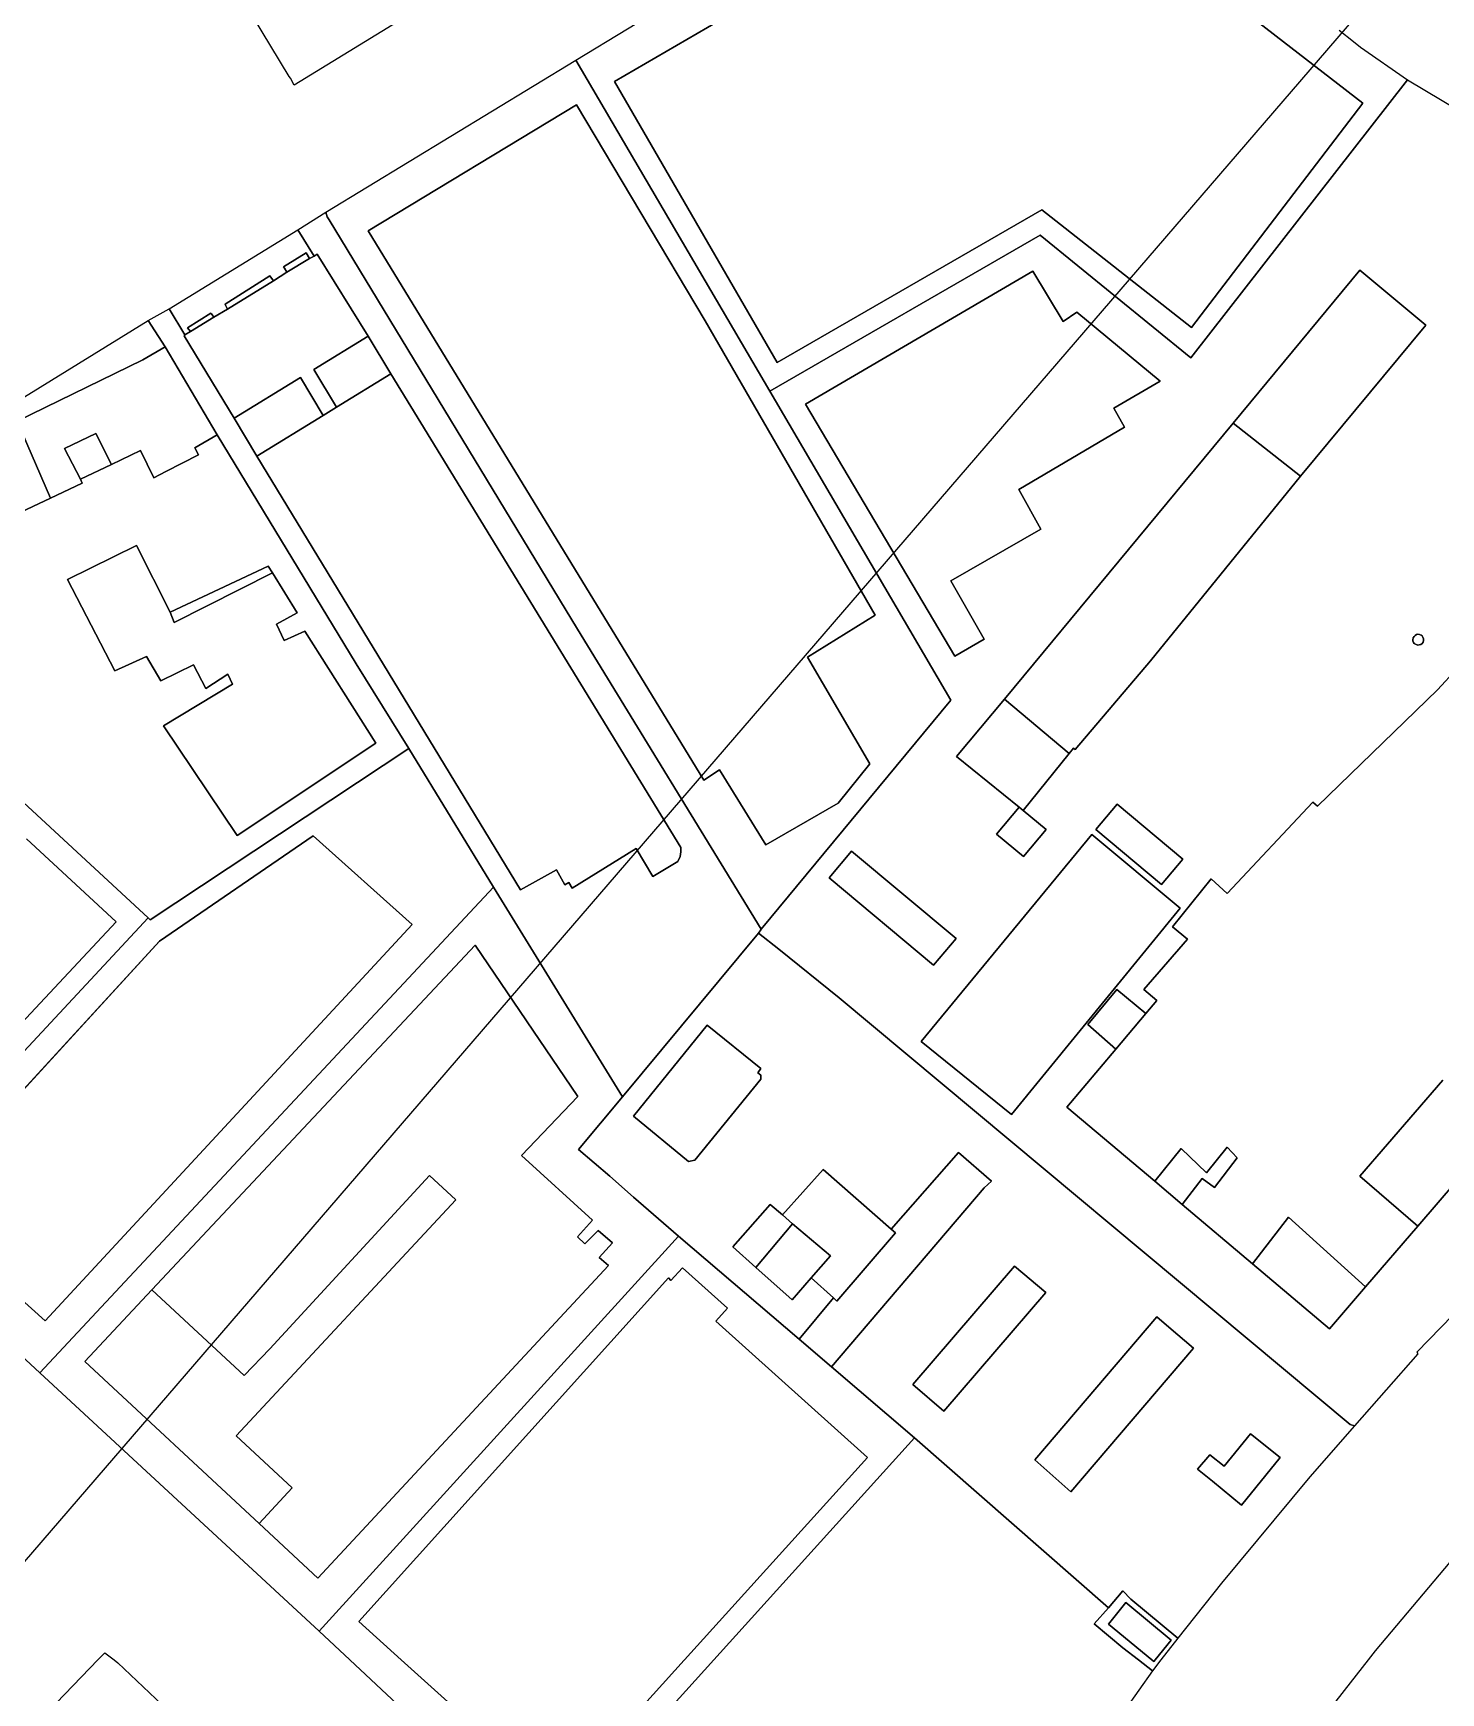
# Model space of a CAD drawing. Header units: millimetres. Extents: x 1888 to 2040, y 1705 to 1894.
# Drawn here: x 1931.1219 to 1931.3027, y 1832.2231 to 1832.4364 of the extents above; entities that cross this region are included whole.
import ezdxf

# ---------------------------------------------------------------- set-up
doc = ezdxf.new("R2010")
doc.units = ezdxf.units.MM

# ---------------------------------------------------------------- blocks, each defined once
blk = doc.blocks.new('mall')
at = {"linetype": 'Continuous'}
blk.add_line((-93868.1, -4778.78), (-93482.74, -4331.39), dxfattribs=at)

msp = doc.modelspace()

# ---------------------------------------------------------------- linework, layer by layer
for p, q in [((1931.24012, 1832.45556), (1931.19656, 1832.43018)), ((1931.19656, 1832.43018), (1931.24012, 1832.45556)), ((1931.19162, 1832.43293), (1931.21944, 1832.4499)), ((1931.19162, 1832.43293), (1931.21944, 1832.4499)), ((1931.15479, 1832.43086), (1931.14896, 1832.44049)), ((1931.15479, 1832.43086), (1931.14896, 1832.44049)), ((1931.2927, 1832.42741), (1931.27467, 1832.44141)), ((1931.27467, 1832.44141), (1931.2927, 1832.42741)), ((1931.16876, 1832.43791), (1931.15541, 1832.42974)), ((1931.16876, 1832.43791), (1931.15541, 1832.42974)), ((1931.28967, 1832.43679), (1931.29153, 1832.43536)), ((1931.28967, 1832.43679), (1931.29153, 1832.43536)), ((1931.29153, 1832.43536), (1931.29243, 1832.43462)), ((1931.29153, 1832.43536), (1931.29243, 1832.43462)), ((1931.29243, 1832.43462), (1931.29845, 1832.43042)), ((1931.29243, 1832.43462), (1931.29845, 1832.43042)), ((1931.15947, 1832.4134), (1931.19162, 1832.43293)), ((1931.15947, 1832.4134), (1931.19162, 1832.43293)), ((1931.21654, 1832.39038), (1931.19162, 1832.43293)), ((1931.19162, 1832.43293), (1931.21654, 1832.39038)), ((1931.21654, 1832.39038), (1931.19162, 1832.43293)), ((1931.19162, 1832.43293), (1931.21654, 1832.39038)), ((1931.15492, 1832.43061), (1931.15479, 1832.43086)), ((1931.15492, 1832.43061), (1931.15479, 1832.43086)), ((1931.15541, 1832.42974), (1931.15492, 1832.43061)), ((1931.15541, 1832.42974), (1931.15492, 1832.43061)), ((1931.19656, 1832.43018), (1931.21746, 1832.3941)), ((1931.21746, 1832.3941), (1931.19656, 1832.43018)), ((1931.29845, 1832.43042), (1931.27062, 1832.3947)), ((1931.27062, 1832.3947), (1931.29845, 1832.43042)), ((1931.29845, 1832.43042), (1931.27062, 1832.3947)), ((1931.27062, 1832.3947), (1931.29845, 1832.43042)), ((1931.29845, 1832.43042), (1931.30888, 1832.42419)), ((1931.29845, 1832.43042), (1931.30888, 1832.42419)), ((1931.16493, 1832.41099), (1931.19167, 1832.4272)), ((1931.19167, 1832.4272), (1931.16493, 1832.41099)), ((1931.19167, 1832.4272), (1931.2082, 1832.39942)), ((1931.2082, 1832.39942), (1931.19167, 1832.4272)), ((1931.27069, 1832.39857), (1931.2927, 1832.42741)), ((1931.2927, 1832.42741), (1931.27069, 1832.39857)), ((1931.15588, 1832.41113), (1931.15947, 1832.4134)), ((1931.15588, 1832.41113), (1931.15947, 1832.4134)), ((1931.15947, 1832.4134), (1931.15967, 1832.41279)), ((1931.15967, 1832.41279), (1931.15947, 1832.4134)), ((1931.15947, 1832.4134), (1931.15967, 1832.41279)), ((1931.15967, 1832.41279), (1931.15947, 1832.4134)), ((1931.15967, 1832.41279), (1931.15991, 1832.41244)), ((1931.15991, 1832.41244), (1931.15967, 1832.41279)), ((1931.15967, 1832.41279), (1931.15991, 1832.41244)), ((1931.15991, 1832.41244), (1931.15967, 1832.41279)), ((1931.21746, 1832.3941), (1931.25148, 1832.41372)), ((1931.25148, 1832.41372), (1931.21746, 1832.3941)), ((1931.25148, 1832.41372), (1931.27069, 1832.39857)), ((1931.27069, 1832.39857), (1931.25148, 1832.41372)), ((1931.13934, 1832.401), (1931.15588, 1832.41113)), ((1931.13934, 1832.401), (1931.15588, 1832.41113)), ((1931.15798, 1832.40777), (1931.15588, 1832.41113)), ((1931.15588, 1832.41113), (1931.15798, 1832.40777)), ((1931.15991, 1832.41244), (1931.1918, 1832.3598)), ((1931.1918, 1832.3598), (1931.15991, 1832.41244)), ((1931.15991, 1832.41244), (1931.1918, 1832.3598)), ((1931.1918, 1832.3598), (1931.15991, 1832.41244)), ((1931.20806, 1832.3404), (1931.16493, 1832.41099)), ((1931.16493, 1832.41099), (1931.20806, 1832.3404)), ((1931.25128, 1832.41043), (1931.21654, 1832.39038)), ((1931.21654, 1832.39038), (1931.25128, 1832.41043)), ((1931.25128, 1832.41043), (1931.21654, 1832.39038)), ((1931.21654, 1832.39038), (1931.25128, 1832.41043)), ((1931.27062, 1832.3947), (1931.25128, 1832.41043)), ((1931.25128, 1832.41043), (1931.27062, 1832.3947)), ((1931.27062, 1832.3947), (1931.25128, 1832.41043)), ((1931.25128, 1832.41043), (1931.27062, 1832.3947)), ((1931.15406, 1832.40636), (1931.15694, 1832.40818)), ((1931.15694, 1832.40818), (1931.15406, 1832.40636)), ((1931.15416, 1832.40619), (1931.15406, 1832.40636)), ((1931.15406, 1832.40636), (1931.15416, 1832.40619)), ((1931.15738, 1832.40745), (1931.15449, 1832.40569)), ((1931.15449, 1832.40569), (1931.15738, 1832.40745)), ((1931.15694, 1832.40818), (1931.15738, 1832.40745)), ((1931.15738, 1832.40745), (1931.15694, 1832.40818)), ((1931.15738, 1832.40745), (1931.15798, 1832.40777)), ((1931.15798, 1832.40777), (1931.15738, 1832.40745)), ((1931.15798, 1832.40777), (1931.15838, 1832.40802)), ((1931.15838, 1832.40802), (1931.15798, 1832.40777)), ((1931.15838, 1832.40802), (1931.1649, 1832.39745)), ((1931.1649, 1832.39745), (1931.15838, 1832.40802)), ((1931.15228, 1832.40523), (1931.14653, 1832.40159)), ((1931.14653, 1832.40159), (1931.15228, 1832.40523)), ((1931.14685, 1832.40094), (1931.15277, 1832.40456)), ((1931.15277, 1832.40456), (1931.14685, 1832.40094)), ((1931.1524, 1832.40506), (1931.15228, 1832.40523)), ((1931.15228, 1832.40523), (1931.1524, 1832.40506)), ((1931.15277, 1832.40456), (1931.1524, 1832.40506)), ((1931.1524, 1832.40506), (1931.15277, 1832.40456)), ((1931.15277, 1832.40456), (1931.15449, 1832.40569)), ((1931.15449, 1832.40569), (1931.15277, 1832.40456)), ((1931.15449, 1832.40569), (1931.15416, 1832.40619)), ((1931.15416, 1832.40619), (1931.15449, 1832.40569)), ((1931.2211, 1832.38873), (1931.25032, 1832.40583)), ((1931.25032, 1832.40583), (1931.2211, 1832.38873)), ((1931.25032, 1832.40583), (1931.25422, 1832.39937)), ((1931.25422, 1832.39937), (1931.25032, 1832.40583)), ((1931.27604, 1832.3863), (1931.29232, 1832.40597)), ((1931.29232, 1832.40597), (1931.27604, 1832.3863)), ((1931.29232, 1832.40597), (1931.30079, 1832.39886)), ((1931.30079, 1832.39886), (1931.29232, 1832.40597)), ((1931.13667, 1832.39947), (1931.13934, 1832.401)), ((1931.13667, 1832.39947), (1931.13934, 1832.401)), ((1931.13934, 1832.401), (1931.14138, 1832.39762)), ((1931.14138, 1832.39762), (1931.13934, 1832.401)), ((1931.14172, 1832.39855), (1931.14471, 1832.40044)), ((1931.14471, 1832.40044), (1931.14172, 1832.39855)), ((1931.14508, 1832.39989), (1931.14209, 1832.39805)), ((1931.14209, 1832.39805), (1931.14508, 1832.39989)), ((1931.14471, 1832.40044), (1931.14477, 1832.40034)), ((1931.14477, 1832.40034), (1931.14471, 1832.40044)), ((1931.14477, 1832.40034), (1931.14508, 1832.39989)), ((1931.14508, 1832.39989), (1931.14477, 1832.40034)), ((1931.14508, 1832.39989), (1931.14685, 1832.40094)), ((1931.14685, 1832.40094), (1931.14508, 1832.39989)), ((1931.14653, 1832.40159), (1931.14655, 1832.40153)), ((1931.14655, 1832.40153), (1931.14653, 1832.40159)), ((1931.14655, 1832.40153), (1931.14685, 1832.40094)), ((1931.14685, 1832.40094), (1931.14655, 1832.40153)), ((1931.25422, 1832.39937), (1931.25599, 1832.40055)), ((1931.25599, 1832.40055), (1931.25422, 1832.39937)), ((1931.25599, 1832.40055), (1931.26668, 1832.39168)), ((1931.26668, 1832.39168), (1931.25599, 1832.40055)), ((1931.10175, 1832.37799), (1931.13667, 1832.39947)), ((1931.10175, 1832.37799), (1931.13667, 1832.39947)), ((1931.13667, 1832.39947), (1931.13883, 1832.39609)), ((1931.13883, 1832.39609), (1931.13667, 1832.39947)), ((1931.13667, 1832.39947), (1931.13883, 1832.39609)), ((1931.13883, 1832.39609), (1931.13667, 1832.39947)), ((1931.14138, 1832.39762), (1931.14209, 1832.39805)), ((1931.14209, 1832.39805), (1931.14138, 1832.39762)), ((1931.14209, 1832.39805), (1931.14172, 1832.39855)), ((1931.14172, 1832.39855), (1931.14209, 1832.39805)), ((1931.2082, 1832.39942), (1931.23004, 1832.3616)), ((1931.23004, 1832.3616), (1931.2082, 1832.39942)), ((1931.30079, 1832.39886), (1931.28472, 1832.37947)), ((1931.28472, 1832.37947), (1931.30079, 1832.39886)), ((1931.13883, 1832.39609), (1931.13596, 1832.39442)), ((1931.13596, 1832.39442), (1931.13883, 1832.39609)), ((1931.13883, 1832.39609), (1931.1455, 1832.38478)), ((1931.1455, 1832.38478), (1931.13883, 1832.39609)), ((1931.13883, 1832.39609), (1931.1455, 1832.38478)), ((1931.1455, 1832.38478), (1931.13883, 1832.39609)), ((1931.14127, 1832.39751), (1931.14138, 1832.39762)), ((1931.14138, 1832.39762), (1931.14127, 1832.39751)), ((1931.1477, 1832.38692), (1931.14127, 1832.39751)), ((1931.14127, 1832.39751), (1931.1477, 1832.38692)), ((1931.15795, 1832.3932), (1931.1649, 1832.39745)), ((1931.1649, 1832.39745), (1931.15795, 1832.3932)), ((1931.1649, 1832.39745), (1931.16785, 1832.39263)), ((1931.16785, 1832.39263), (1931.1649, 1832.39745)), ((1931.13596, 1832.39442), (1931.11983, 1832.38653)), ((1931.11983, 1832.38653), (1931.13596, 1832.39442)), ((1931.1477, 1832.38692), (1931.15624, 1832.39215)), ((1931.15624, 1832.39215), (1931.1477, 1832.38692)), ((1931.15624, 1832.39215), (1931.15913, 1832.38727)), ((1931.15913, 1832.38727), (1931.15624, 1832.39215)), ((1931.16084, 1832.38832), (1931.15795, 1832.3932)), ((1931.15795, 1832.3932), (1931.16084, 1832.38832)), ((1931.16084, 1832.38832), (1931.16785, 1832.39263)), ((1931.16785, 1832.39263), (1931.16084, 1832.38832)), ((1931.16785, 1832.39263), (1931.20507, 1832.33172)), ((1931.20507, 1832.33172), (1931.16785, 1832.39263)), ((1931.26668, 1832.39168), (1931.26074, 1832.38819)), ((1931.26074, 1832.38819), (1931.26668, 1832.39168)), ((1931.23979, 1832.35067), (1931.21654, 1832.39038)), ((1931.21654, 1832.39038), (1931.23979, 1832.35067)), ((1931.23979, 1832.35067), (1931.21654, 1832.39038)), ((1931.21654, 1832.39038), (1931.23979, 1832.35067)), ((1931.15061, 1832.38203), (1931.15913, 1832.38727)), ((1931.15913, 1832.38727), (1931.15061, 1832.38203)), ((1931.15913, 1832.38727), (1931.16084, 1832.38832)), ((1931.16084, 1832.38832), (1931.15913, 1832.38727)), ((1931.24028, 1832.35635), (1931.2211, 1832.38873)), ((1931.2211, 1832.38873), (1931.24028, 1832.35635)), ((1931.26074, 1832.38819), (1931.2621, 1832.38577)), ((1931.2621, 1832.38577), (1931.26074, 1832.38819)), ((1931.11983, 1832.38653), (1931.12412, 1832.37666)), ((1931.12412, 1832.37666), (1931.11983, 1832.38653)), ((1931.12591, 1832.38304), (1931.12995, 1832.38496)), ((1931.12995, 1832.38496), (1931.12591, 1832.38304)), ((1931.12995, 1832.38496), (1931.13193, 1832.38099)), ((1931.13193, 1832.38099), (1931.12995, 1832.38496)), ((1931.15061, 1832.38203), (1931.1477, 1832.38692)), ((1931.1477, 1832.38692), (1931.15061, 1832.38203)), ((1931.27604, 1832.3863), (1931.24666, 1832.35082)), ((1931.24666, 1832.35082), (1931.27604, 1832.3863)), ((1931.2621, 1832.38577), (1931.2485, 1832.37775)), ((1931.2485, 1832.37775), (1931.2621, 1832.38577)), ((1931.28472, 1832.37947), (1931.27604, 1832.3863)), ((1931.27604, 1832.3863), (1931.28472, 1832.37947)), ((1931.12794, 1832.3791), (1931.12591, 1832.38304)), ((1931.12591, 1832.38304), (1931.12794, 1832.3791)), ((1931.14267, 1832.3831), (1931.1455, 1832.38478)), ((1931.1455, 1832.38478), (1931.14267, 1832.3831)), ((1931.1431, 1832.3822), (1931.14267, 1832.3831)), ((1931.14267, 1832.3831), (1931.1431, 1832.3822)), ((1931.1455, 1832.38478), (1931.16336, 1832.35536)), ((1931.16336, 1832.35536), (1931.1455, 1832.38478)), ((1931.1455, 1832.38478), (1931.16336, 1832.35536)), ((1931.16336, 1832.35536), (1931.1455, 1832.38478)), ((1931.12794, 1832.3791), (1931.13193, 1832.38099)), ((1931.13193, 1832.38099), (1931.12794, 1832.3791)), ((1931.13193, 1832.38099), (1931.13568, 1832.38276)), ((1931.13568, 1832.38276), (1931.13193, 1832.38099)), ((1931.13568, 1832.38276), (1931.1374, 1832.37925)), ((1931.1374, 1832.37925), (1931.13568, 1832.38276)), ((1931.13893, 1832.38009), (1931.1431, 1832.3822)), ((1931.1431, 1832.3822), (1931.13893, 1832.38009)), ((1931.18451, 1832.32628), (1931.15061, 1832.38203)), ((1931.15061, 1832.38203), (1931.18451, 1832.32628)), ((1931.12412, 1832.37666), (1931.12816, 1832.37856)), ((1931.12816, 1832.37856), (1931.12412, 1832.37666)), ((1931.12816, 1832.37856), (1931.12794, 1832.3791)), ((1931.12794, 1832.3791), (1931.12816, 1832.37856)), ((1931.1374, 1832.37925), (1931.13893, 1832.38009)), ((1931.13893, 1832.38009), (1931.1374, 1832.37925)), ((1931.26544, 1832.35572), (1931.28472, 1832.37947)), ((1931.28472, 1832.37947), (1931.26544, 1832.35572)), ((1931.12412, 1832.37666), (1931.11007, 1832.37006)), ((1931.11007, 1832.37006), (1931.12412, 1832.37666)), ((1931.2485, 1832.37775), (1931.25136, 1832.37265)), ((1931.25136, 1832.37265), (1931.2485, 1832.37775)), ((1931.25136, 1832.37265), (1931.23978, 1832.36603)), ((1931.23978, 1832.36603), (1931.25136, 1832.37265)), ((1931.12627, 1832.36619), (1931.13515, 1832.37057)), ((1931.13515, 1832.37057), (1931.12627, 1832.36619)), ((1931.13515, 1832.37057), (1931.13949, 1832.36197)), ((1931.13949, 1832.36197), (1931.13515, 1832.37057)), ((1931.15209, 1832.36792), (1931.13949, 1832.36197)), ((1931.13949, 1832.36197), (1931.15209, 1832.36792)), ((1931.15262, 1832.36706), (1931.15209, 1832.36792)), ((1931.15209, 1832.36792), (1931.15262, 1832.36706)), ((1931.31779, 1832.36884), (1931.3023, 1832.352)), ((1931.3023, 1832.352), (1931.31779, 1832.36884)), ((1931.13236, 1832.35444), (1931.12627, 1832.36619)), ((1931.12627, 1832.36619), (1931.13236, 1832.35444)), ((1931.13998, 1832.36066), (1931.15262, 1832.36706)), ((1931.15262, 1832.36706), (1931.13998, 1832.36066)), ((1931.15262, 1832.36706), (1931.15581, 1832.3619)), ((1931.15581, 1832.3619), (1931.15262, 1832.36706)), ((1931.23978, 1832.36603), (1931.24406, 1832.35853)), ((1931.24406, 1832.35853), (1931.23978, 1832.36603)), ((1931.13949, 1832.36197), (1931.13998, 1832.36066)), ((1931.13998, 1832.36066), (1931.13949, 1832.36197)), ((1931.15581, 1832.3619), (1931.15314, 1832.36043)), ((1931.15314, 1832.36043), (1931.15581, 1832.3619)), ((1931.23004, 1832.3616), (1931.22136, 1832.35622)), ((1931.22136, 1832.35622), (1931.23004, 1832.3616)), ((1931.15314, 1832.36043), (1931.15411, 1832.35834)), ((1931.15411, 1832.35834), (1931.15314, 1832.36043)), ((1931.15411, 1832.35834), (1931.15678, 1832.35956)), ((1931.15678, 1832.35956), (1931.15411, 1832.35834)), ((1931.15678, 1832.35956), (1931.16592, 1832.34516)), ((1931.16592, 1832.34516), (1931.15678, 1832.35956)), ((1931.1918, 1832.3598), (1931.21542, 1832.32124)), ((1931.21542, 1832.32124), (1931.1918, 1832.3598)), ((1931.1918, 1832.3598), (1931.21542, 1832.32124)), ((1931.21542, 1832.32124), (1931.1918, 1832.3598)), ((1931.24406, 1832.35853), (1931.24028, 1832.35635)), ((1931.24028, 1832.35635), (1931.24406, 1832.35853)), ((1931.29918, 1832.35867), (1931.29915, 1832.35845)), ((1931.29915, 1832.35845), (1931.29918, 1832.35867)), ((1931.29915, 1832.35845), (1931.29916, 1832.35829)), ((1931.29916, 1832.35829), (1931.29915, 1832.35845)), ((1931.29916, 1832.35829), (1931.29924, 1832.35808)), ((1931.29924, 1832.35808), (1931.29916, 1832.35829)), ((1931.2993, 1832.35887), (1931.29918, 1832.35867)), ((1931.29918, 1832.35867), (1931.2993, 1832.35887)), ((1931.29924, 1832.35808), (1931.29933, 1832.35798)), ((1931.29933, 1832.35798), (1931.29924, 1832.35808)), ((1931.29943, 1832.359), (1931.2993, 1832.35887)), ((1931.2993, 1832.35887), (1931.29943, 1832.359)), ((1931.29933, 1832.35798), (1931.29947, 1832.35786)), ((1931.29947, 1832.35786), (1931.29933, 1832.35798)), ((1931.29961, 1832.3591), (1931.29943, 1832.359)), ((1931.29943, 1832.359), (1931.29961, 1832.3591)), ((1931.29947, 1832.35786), (1931.29979, 1832.35775)), ((1931.29979, 1832.35775), (1931.29947, 1832.35786)), ((1931.2998, 1832.35914), (1931.29961, 1832.3591)), ((1931.29961, 1832.3591), (1931.2998, 1832.35914)), ((1931.29979, 1832.35775), (1931.29997, 1832.35777)), ((1931.29997, 1832.35777), (1931.29979, 1832.35775)), ((1931.30001, 1832.35911), (1931.2998, 1832.35914)), ((1931.2998, 1832.35914), (1931.30001, 1832.35911)), ((1931.29997, 1832.35777), (1931.30018, 1832.35785)), ((1931.30018, 1832.35785), (1931.29997, 1832.35777)), ((1931.30019, 1832.35904), (1931.30001, 1832.35911)), ((1931.30001, 1832.35911), (1931.30019, 1832.35904)), ((1931.30018, 1832.35785), (1931.30035, 1832.35798)), ((1931.30035, 1832.35798), (1931.30018, 1832.35785)), ((1931.30033, 1832.35893), (1931.30019, 1832.35904)), ((1931.30019, 1832.35904), (1931.30033, 1832.35893)), ((1931.30044, 1832.35877), (1931.30033, 1832.35893)), ((1931.30033, 1832.35893), (1931.30044, 1832.35877)), ((1931.30035, 1832.35798), (1931.30046, 1832.35814)), ((1931.30046, 1832.35814), (1931.30035, 1832.35798)), ((1931.30052, 1832.35857), (1931.30044, 1832.35877)), ((1931.30044, 1832.35877), (1931.30052, 1832.35857)), ((1931.30046, 1832.35814), (1931.30052, 1832.35834)), ((1931.30052, 1832.35834), (1931.30046, 1832.35814)), ((1931.30052, 1832.35834), (1931.30052, 1832.35857)), ((1931.30052, 1832.35857), (1931.30052, 1832.35834)), ((1931.13642, 1832.35627), (1931.13236, 1832.35444)), ((1931.13236, 1832.35444), (1931.13642, 1832.35627)), ((1931.1383, 1832.35318), (1931.13642, 1832.35627)), ((1931.13642, 1832.35627), (1931.1383, 1832.35318)), ((1931.14249, 1832.35521), (1931.1383, 1832.35318)), ((1931.1383, 1832.35318), (1931.14249, 1832.35521)), ((1931.14405, 1832.35216), (1931.14249, 1832.35521)), ((1931.14249, 1832.35521), (1931.14405, 1832.35216)), ((1931.16336, 1832.35536), (1931.17016, 1832.34445)), ((1931.17016, 1832.34445), (1931.16336, 1832.35536)), ((1931.16336, 1832.35536), (1931.17016, 1832.34445)), ((1931.17016, 1832.34445), (1931.16336, 1832.35536)), ((1931.22136, 1832.35622), (1931.22937, 1832.34249)), ((1931.22937, 1832.34249), (1931.22136, 1832.35622)), ((1931.25576, 1832.34435), (1931.26544, 1832.35572)), ((1931.26544, 1832.35572), (1931.25576, 1832.34435)), ((1931.14688, 1832.354), (1931.14405, 1832.35216)), ((1931.14405, 1832.35216), (1931.14688, 1832.354)), ((1931.14748, 1832.35272), (1931.14688, 1832.354)), ((1931.14688, 1832.354), (1931.14748, 1832.35272)), ((1931.13861, 1832.34739), (1931.14748, 1832.35272)), ((1931.14748, 1832.35272), (1931.13861, 1832.34739)), ((1931.24666, 1832.35082), (1931.24051, 1832.34343)), ((1931.24051, 1832.34343), (1931.24666, 1832.35082)), ((1931.24666, 1832.35082), (1931.25498, 1832.34382)), ((1931.25498, 1832.34382), (1931.24666, 1832.35082)), ((1931.3023, 1832.352), (1931.2869, 1832.33707)), ((1931.2869, 1832.33707), (1931.3023, 1832.352)), ((1931.21542, 1832.32124), (1931.23979, 1832.35067)), ((1931.23979, 1832.35067), (1931.21542, 1832.32124)), ((1931.21542, 1832.32124), (1931.23979, 1832.35067)), ((1931.23979, 1832.35067), (1931.21542, 1832.32124)), ((1931.14807, 1832.33327), (1931.13861, 1832.34739)), ((1931.13861, 1832.34739), (1931.14807, 1832.33327)), ((1931.17016, 1832.34445), (1931.13692, 1832.32245)), ((1931.13692, 1832.32245), (1931.17016, 1832.34445)), ((1931.17016, 1832.34445), (1931.13692, 1832.32245)), ((1931.13692, 1832.32245), (1931.17016, 1832.34445)), ((1931.16592, 1832.34516), (1931.14807, 1832.33327)), ((1931.14807, 1832.33327), (1931.16592, 1832.34516)), ((1931.17016, 1832.34445), (1931.18102, 1832.32662)), ((1931.18102, 1832.32662), (1931.17016, 1832.34445)), ((1931.17016, 1832.34445), (1931.18102, 1832.32662)), ((1931.18102, 1832.32662), (1931.17016, 1832.34445)), ((1931.25498, 1832.34382), (1931.25553, 1832.34451)), ((1931.25553, 1832.34451), (1931.25498, 1832.34382)), ((1931.25553, 1832.34451), (1931.25576, 1832.34435)), ((1931.25576, 1832.34435), (1931.25553, 1832.34451)), ((1931.22937, 1832.34249), (1931.22532, 1832.33744)), ((1931.22532, 1832.33744), (1931.22937, 1832.34249)), ((1931.24051, 1832.34343), (1931.24856, 1832.33692)), ((1931.24856, 1832.33692), (1931.24051, 1832.34343)), ((1931.24909, 1832.33648), (1931.25498, 1832.34382)), ((1931.25498, 1832.34382), (1931.24909, 1832.33648)), ((1931.21008, 1832.34171), (1931.20806, 1832.3404)), ((1931.20806, 1832.3404), (1931.21008, 1832.34171)), ((1931.21601, 1832.33208), (1931.21008, 1832.34171)), ((1931.21008, 1832.34171), (1931.21601, 1832.33208)), ((1931.12063, 1832.33751), (1931.13666, 1832.32269)), ((1931.13666, 1832.32269), (1931.12063, 1832.33751)), ((1931.12063, 1832.33751), (1931.13666, 1832.32269)), ((1931.13666, 1832.32269), (1931.12063, 1832.33751)), ((1931.22532, 1832.33744), (1931.21601, 1832.33208)), ((1931.21601, 1832.33208), (1931.22532, 1832.33744)), ((1931.24567, 1832.33346), (1931.24856, 1832.33692)), ((1931.24856, 1832.33692), (1931.24567, 1832.33346)), ((1931.24856, 1832.33692), (1931.24909, 1832.33648)), ((1931.24909, 1832.33648), (1931.24856, 1832.33692)), ((1931.24909, 1832.33648), (1931.25201, 1832.33404)), ((1931.25201, 1832.33404), (1931.24909, 1832.33648)), ((1931.25841, 1832.33404), (1931.26114, 1832.3373)), ((1931.26114, 1832.3373), (1931.25841, 1832.33404)), ((1931.26114, 1832.3373), (1931.26958, 1832.33024)), ((1931.26958, 1832.33024), (1931.26114, 1832.3373)), ((1931.28631, 1832.33758), (1931.2753, 1832.32582)), ((1931.2753, 1832.32582), (1931.28631, 1832.33758)), ((1931.2869, 1832.33707), (1931.28631, 1832.33758)), ((1931.28631, 1832.33758), (1931.2869, 1832.33707)), ((1931.25201, 1832.33404), (1931.24912, 1832.33058)), ((1931.24912, 1832.33058), (1931.25201, 1832.33404)), ((1931.26686, 1832.32698), (1931.25841, 1832.33404)), ((1931.25841, 1832.33404), (1931.26686, 1832.32698)), ((1931.12104, 1832.33286), (1931.13254, 1832.3222)), ((1931.13254, 1832.3222), (1931.12104, 1832.33286)), ((1931.13811, 1832.31968), (1931.15787, 1832.33322)), ((1931.15787, 1832.33322), (1931.13811, 1832.31968)), ((1931.15787, 1832.33322), (1931.17058, 1832.32186)), ((1931.17058, 1832.32186), (1931.15787, 1832.33322)), ((1931.20507, 1832.33172), (1931.2051, 1832.33118)), ((1931.2051, 1832.33118), (1931.20507, 1832.33172)), ((1931.23598, 1832.30679), (1931.2579, 1832.33343)), ((1931.2579, 1832.33343), (1931.23598, 1832.30679)), ((1931.24912, 1832.33058), (1931.24567, 1832.33346)), ((1931.24567, 1832.33346), (1931.24912, 1832.33058)), ((1931.2579, 1832.33343), (1931.26923, 1832.32396)), ((1931.26923, 1832.32396), (1931.2579, 1832.33343)), ((1931.19937, 1832.33159), (1931.19114, 1832.32653)), ((1931.19114, 1832.32653), (1931.19937, 1832.33159)), ((1931.20151, 1832.32801), (1931.19937, 1832.33159)), ((1931.19937, 1832.33159), (1931.20151, 1832.32801)), ((1931.20469, 1832.32994), (1931.20151, 1832.32801)), ((1931.20151, 1832.32801), (1931.20469, 1832.32994)), ((1931.20502, 1832.33057), (1931.20469, 1832.32994)), ((1931.20469, 1832.32994), (1931.20502, 1832.33057)), ((1931.2051, 1832.33118), (1931.20502, 1832.33057)), ((1931.20502, 1832.33057), (1931.2051, 1832.33118)), ((1931.22414, 1832.32782), (1931.22703, 1832.33128)), ((1931.22703, 1832.33128), (1931.22414, 1832.32782)), ((1931.22703, 1832.33128), (1931.24046, 1832.32005)), ((1931.24046, 1832.32005), (1931.22703, 1832.33128)), ((1931.26958, 1832.33024), (1931.26686, 1832.32698)), ((1931.26686, 1832.32698), (1931.26958, 1832.33024)), ((1931.1891, 1832.32887), (1931.18451, 1832.32628)), ((1931.18451, 1832.32628), (1931.1891, 1832.32887)), ((1931.19017, 1832.32695), (1931.1891, 1832.32887)), ((1931.1891, 1832.32887), (1931.19017, 1832.32695)), ((1931.23757, 1832.3166), (1931.22414, 1832.32782)), ((1931.22414, 1832.32782), (1931.23757, 1832.3166)), ((1931.27321, 1832.3277), (1931.26825, 1832.32156)), ((1931.26825, 1832.32156), (1931.27321, 1832.3277)), ((1931.2753, 1832.32582), (1931.27321, 1832.3277)), ((1931.27321, 1832.3277), (1931.2753, 1832.32582)), ((1931.18102, 1832.32662), (1931.12272, 1832.26421)), ((1931.12272, 1832.26421), (1931.18102, 1832.32662)), ((1931.18102, 1832.32662), (1931.12272, 1832.26421)), ((1931.12272, 1832.26421), (1931.18102, 1832.32662)), ((1931.18102, 1832.32662), (1931.19759, 1832.29968)), ((1931.19759, 1832.29968), (1931.18102, 1832.32662)), ((1931.18102, 1832.32662), (1931.19759, 1832.29968)), ((1931.19759, 1832.29968), (1931.18102, 1832.32662)), ((1931.1907, 1832.32724), (1931.19017, 1832.32695)), ((1931.19017, 1832.32695), (1931.1907, 1832.32724)), ((1931.19114, 1832.32653), (1931.1907, 1832.32724)), ((1931.1907, 1832.32724), (1931.19114, 1832.32653)), ((1931.26923, 1832.32396), (1931.24759, 1832.29742)), ((1931.24759, 1832.29742), (1931.26923, 1832.32396)), ((1931.13666, 1832.32269), (1931.10097, 1832.28436)), ((1931.10097, 1832.28436), (1931.13666, 1832.32269)), ((1931.13666, 1832.32269), (1931.10097, 1832.28436)), ((1931.10097, 1832.28436), (1931.13666, 1832.32269)), ((1931.13254, 1832.3222), (1931.10251, 1832.29004)), ((1931.10251, 1832.29004), (1931.13254, 1832.3222)), ((1931.17058, 1832.32186), (1931.12341, 1832.27091)), ((1931.12341, 1832.27091), (1931.17058, 1832.32186)), ((1931.13692, 1832.32245), (1931.13666, 1832.32269)), ((1931.13666, 1832.32269), (1931.13692, 1832.32245)), ((1931.13692, 1832.32245), (1931.13666, 1832.32269)), ((1931.13666, 1832.32269), (1931.13692, 1832.32245)), ((1931.21538, 1832.32117), (1931.21505, 1832.32072)), ((1931.21505, 1832.32072), (1931.21538, 1832.32117)), ((1931.21538, 1832.32117), (1931.21505, 1832.32072)), ((1931.21505, 1832.32072), (1931.21538, 1832.32117)), ((1931.21542, 1832.32124), (1931.21537, 1832.32117)), ((1931.21537, 1832.32117), (1931.21542, 1832.32124)), ((1931.21542, 1832.32124), (1931.21537, 1832.32117)), ((1931.21537, 1832.32117), (1931.21542, 1832.32124)), ((1931.21537, 1832.32117), (1931.21538, 1832.32117)), ((1931.21538, 1832.32117), (1931.21537, 1832.32117)), ((1931.21537, 1832.32117), (1931.21538, 1832.32117)), ((1931.21538, 1832.32117), (1931.21537, 1832.32117)), ((1931.26825, 1832.32156), (1931.27021, 1832.31995)), ((1931.27021, 1832.31995), (1931.26825, 1832.32156)), ((1931.10693, 1832.28573), (1931.13811, 1832.31968)), ((1931.13811, 1832.31968), (1931.10693, 1832.28573)), ((1931.13713, 1832.27487), (1931.17867, 1832.3192)), ((1931.17867, 1832.3192), (1931.13713, 1832.27487)), ((1931.17867, 1832.3192), (1931.19186, 1832.29973)), ((1931.19186, 1832.29973), (1931.17867, 1832.3192)), ((1931.21505, 1832.32072), (1931.19759, 1832.29968)), ((1931.19759, 1832.29968), (1931.21505, 1832.32072)), ((1931.21505, 1832.32072), (1931.19759, 1832.29968)), ((1931.19759, 1832.29968), (1931.21505, 1832.32072)), ((1931.21505, 1832.32072), (1931.2177, 1832.31868)), ((1931.2177, 1832.31868), (1931.21505, 1832.32072)), ((1931.21505, 1832.32072), (1931.2177, 1832.31868)), ((1931.2177, 1832.31868), (1931.21505, 1832.32072)), ((1931.24046, 1832.32005), (1931.23757, 1832.3166)), ((1931.23757, 1832.3166), (1931.24046, 1832.32005)), ((1931.27021, 1832.31995), (1931.2646, 1832.31348)), ((1931.2646, 1832.31348), (1931.27021, 1832.31995)), ((1931.2177, 1832.31868), (1931.22542, 1832.31242)), ((1931.22542, 1832.31242), (1931.2177, 1832.31868)), ((1931.2177, 1832.31868), (1931.22542, 1832.31242)), ((1931.22542, 1832.31242), (1931.2177, 1832.31868)), ((1931.22542, 1832.31242), (1931.29108, 1832.25756)), ((1931.29108, 1832.25756), (1931.22542, 1832.31242)), ((1931.22542, 1832.31242), (1931.29108, 1832.25756)), ((1931.29108, 1832.25756), (1931.22542, 1832.31242)), ((1931.25738, 1832.30899), (1931.26112, 1832.31348)), ((1931.26112, 1832.31348), (1931.25738, 1832.30899)), ((1931.26112, 1832.31348), (1931.26485, 1832.31041)), ((1931.26485, 1832.31041), (1931.26112, 1832.31348)), ((1931.2646, 1832.31348), (1931.26627, 1832.31206)), ((1931.26627, 1832.31206), (1931.2646, 1832.31348)), ((1931.26485, 1832.31041), (1931.26097, 1832.30582)), ((1931.26097, 1832.30582), (1931.26485, 1832.31041)), ((1931.26627, 1832.31206), (1931.26485, 1832.31041)), ((1931.26485, 1832.31041), (1931.26627, 1832.31206)), ((1931.19901, 1832.2972), (1931.20849, 1832.30892)), ((1931.20849, 1832.30892), (1931.19901, 1832.2972)), ((1931.20849, 1832.30892), (1931.21535, 1832.30334)), ((1931.21535, 1832.30334), (1931.20849, 1832.30892)), ((1931.26097, 1832.30582), (1931.25738, 1832.30899)), ((1931.25738, 1832.30899), (1931.26097, 1832.30582)), ((1931.24759, 1832.29742), (1931.23598, 1832.30679)), ((1931.23598, 1832.30679), (1931.24759, 1832.29742)), ((1931.26097, 1832.30582), (1931.25467, 1832.29838)), ((1931.25467, 1832.29838), (1931.26097, 1832.30582)), ((1931.21537, 1832.30194), (1931.20689, 1832.29154)), ((1931.20689, 1832.29154), (1931.21537, 1832.30194)), ((1931.21535, 1832.30334), (1931.21497, 1832.30278)), ((1931.21497, 1832.30278), (1931.21535, 1832.30334)), ((1931.21497, 1832.30278), (1931.21537, 1832.30248)), ((1931.21537, 1832.30248), (1931.21497, 1832.30278)), ((1931.21537, 1832.30248), (1931.21537, 1832.30194)), ((1931.21537, 1832.30194), (1931.21537, 1832.30248)), ((1931.30299, 1832.30184), (1931.29234, 1832.28951)), ((1931.29234, 1832.28951), (1931.30299, 1832.30184)), ((1931.19186, 1832.29973), (1931.18463, 1832.29216)), ((1931.18463, 1832.29216), (1931.19186, 1832.29973)), ((1931.19759, 1832.29968), (1931.19194, 1832.29292)), ((1931.19194, 1832.29292), (1931.19759, 1832.29968)), ((1931.19759, 1832.29968), (1931.19194, 1832.29292)), ((1931.19194, 1832.29292), (1931.19759, 1832.29968)), ((1931.25467, 1832.29838), (1931.26598, 1832.28883)), ((1931.26598, 1832.28883), (1931.25467, 1832.29838)), ((1931.20609, 1832.29136), (1931.19901, 1832.2972)), ((1931.19901, 1832.2972), (1931.20609, 1832.29136)), ((1931.29978, 1832.28307), (1931.30955, 1832.29447)), ((1931.30955, 1832.29447), (1931.29978, 1832.28307)), ((1931.18463, 1832.29216), (1931.19373, 1832.28383)), ((1931.19373, 1832.28383), (1931.18463, 1832.29216)), ((1931.19194, 1832.29292), (1931.19596, 1832.28948)), ((1931.19596, 1832.28948), (1931.19194, 1832.29292)), ((1931.19194, 1832.29292), (1931.19596, 1832.28948)), ((1931.19596, 1832.28948), (1931.19194, 1832.29292)), ((1931.20689, 1832.29154), (1931.20609, 1832.29136)), ((1931.20609, 1832.29136), (1931.20689, 1832.29154)), ((1931.23213, 1832.28269), (1931.24076, 1832.29255)), ((1931.24076, 1832.29255), (1931.23213, 1832.28269)), ((1931.24076, 1832.29255), (1931.245, 1832.28883)), ((1931.245, 1832.28883), (1931.24076, 1832.29255)), ((1931.26939, 1832.29305), (1931.26598, 1832.28883)), ((1931.26598, 1832.28883), (1931.26939, 1832.29305)), ((1931.27265, 1832.28994), (1931.26939, 1832.29305)), ((1931.26939, 1832.29305), (1931.27265, 1832.28994)), ((1931.27527, 1832.2932), (1931.27265, 1832.28994)), ((1931.27265, 1832.28994), (1931.27527, 1832.2932)), ((1931.27365, 1832.28804), (1931.27658, 1832.29185)), ((1931.27658, 1832.29185), (1931.27365, 1832.28804)), ((1931.27658, 1832.29185), (1931.27527, 1832.2932)), ((1931.27527, 1832.2932), (1931.27658, 1832.29185)), ((1931.17278, 1832.28959), (1931.15227, 1832.26731)), ((1931.15227, 1832.26731), (1931.17278, 1832.28959)), ((1931.17617, 1832.28647), (1931.17278, 1832.28959)), ((1931.17278, 1832.28959), (1931.17617, 1832.28647)), ((1931.19596, 1832.28948), (1931.19899, 1832.28678)), ((1931.19899, 1832.28678), (1931.19596, 1832.28948)), ((1931.19596, 1832.28948), (1931.19899, 1832.28678)), ((1931.19899, 1832.28678), (1931.19596, 1832.28948)), ((1931.21815, 1832.28452), (1931.22339, 1832.29034)), ((1931.22339, 1832.29034), (1931.21815, 1832.28452)), ((1931.22339, 1832.29034), (1931.23213, 1832.28269)), ((1931.23213, 1832.28269), (1931.22339, 1832.29034)), ((1931.2695, 1832.28586), (1931.27208, 1832.2892)), ((1931.27208, 1832.2892), (1931.2695, 1832.28586)), ((1931.27208, 1832.2892), (1931.27365, 1832.28804)), ((1931.27365, 1832.28804), (1931.27208, 1832.2892)), ((1931.29234, 1832.28951), (1931.29978, 1832.28307)), ((1931.29978, 1832.28307), (1931.29234, 1832.28951)), ((1931.24406, 1832.288), (1931.22445, 1832.265)), ((1931.22445, 1832.265), (1931.24406, 1832.288)), ((1931.245, 1832.28883), (1931.24406, 1832.288)), ((1931.24406, 1832.288), (1931.245, 1832.28883)), ((1931.26598, 1832.28883), (1931.2695, 1832.28586)), ((1931.2695, 1832.28586), (1931.26598, 1832.28883)), ((1931.12341, 1832.27091), (1931.10693, 1832.28573)), ((1931.10693, 1832.28573), (1931.12341, 1832.27091)), ((1931.14795, 1832.25611), (1931.17617, 1832.28647)), ((1931.17617, 1832.28647), (1931.14795, 1832.25611)), ((1931.19899, 1832.28678), (1931.20478, 1832.28178)), ((1931.20478, 1832.28178), (1931.19899, 1832.28678)), ((1931.19899, 1832.28678), (1931.20478, 1832.28178)), ((1931.20478, 1832.28178), (1931.19899, 1832.28678)), ((1931.21179, 1832.2804), (1931.21659, 1832.28586)), ((1931.21659, 1832.28586), (1931.21179, 1832.2804)), ((1931.21659, 1832.28586), (1931.21815, 1832.28452)), ((1931.21815, 1832.28452), (1931.21659, 1832.28586)), ((1931.2695, 1832.28586), (1931.27853, 1832.27823)), ((1931.27853, 1832.27823), (1931.2695, 1832.28586)), ((1931.31853, 1832.28633), (1931.29966, 1832.26685)), ((1931.31853, 1832.28633), (1931.29966, 1832.26685)), ((1931.12272, 1832.26421), (1931.10097, 1832.28436)), ((1931.12272, 1832.26421), (1931.10097, 1832.28436)), ((1931.19373, 1832.28383), (1931.1918, 1832.28169)), ((1931.1918, 1832.28169), (1931.19373, 1832.28383)), ((1931.21943, 1832.28336), (1931.21472, 1832.27774)), ((1931.21472, 1832.27774), (1931.21943, 1832.28336)), ((1931.21815, 1832.28452), (1931.21943, 1832.28336)), ((1931.21943, 1832.28336), (1931.21815, 1832.28452)), ((1931.21943, 1832.28336), (1931.2243, 1832.27927)), ((1931.2243, 1832.27927), (1931.21943, 1832.28336)), ((1931.23213, 1832.28269), (1931.23269, 1832.2822)), ((1931.23269, 1832.2822), (1931.23213, 1832.28269)), ((1931.28315, 1832.28423), (1931.27853, 1832.27823)), ((1931.27853, 1832.27823), (1931.28315, 1832.28423)), ((1931.29308, 1832.27525), (1931.28315, 1832.28423)), ((1931.28315, 1832.28423), (1931.29308, 1832.27525)), ((1931.29308, 1832.27525), (1931.29978, 1832.28307)), ((1931.29978, 1832.28307), (1931.29308, 1832.27525)), ((1931.15862, 1832.23101), (1931.20478, 1832.28178)), ((1931.20478, 1832.28178), (1931.15862, 1832.23101)), ((1931.15862, 1832.23101), (1931.20478, 1832.28178)), ((1931.20478, 1832.28178), (1931.15862, 1832.23101)), ((1931.1918, 1832.28169), (1931.19275, 1832.2808)), ((1931.19275, 1832.2808), (1931.1918, 1832.28169)), ((1931.19275, 1832.2808), (1931.19446, 1832.28251)), ((1931.19446, 1832.28251), (1931.19275, 1832.2808)), ((1931.19446, 1832.28251), (1931.19632, 1832.28091)), ((1931.19632, 1832.28091), (1931.19446, 1832.28251)), ((1931.19632, 1832.28091), (1931.19461, 1832.27902)), ((1931.19461, 1832.27902), (1931.19632, 1832.28091)), ((1931.20478, 1832.28178), (1931.22029, 1832.26855)), ((1931.22029, 1832.26855), (1931.20478, 1832.28178)), ((1931.20478, 1832.28178), (1931.22029, 1832.26855)), ((1931.22029, 1832.26855), (1931.20478, 1832.28178)), ((1931.23269, 1832.2822), (1931.22515, 1832.27344)), ((1931.22515, 1832.27344), (1931.23269, 1832.2822)), ((1931.19461, 1832.27902), (1931.19578, 1832.27801)), ((1931.19578, 1832.27801), (1931.19461, 1832.27902)), ((1931.21472, 1832.27774), (1931.21179, 1832.2804)), ((1931.21179, 1832.2804), (1931.21472, 1832.27774)), ((1931.2243, 1832.27927), (1931.22185, 1832.27642)), ((1931.22185, 1832.27642), (1931.2243, 1832.27927)), ((1931.19578, 1832.27801), (1931.15847, 1832.23782)), ((1931.15847, 1832.23782), (1931.19578, 1832.27801)), ((1931.1637, 1832.23224), (1931.20351, 1832.27644)), ((1931.20351, 1832.27644), (1931.1637, 1832.23224)), ((1931.20351, 1832.27644), (1931.20382, 1832.27609)), ((1931.20382, 1832.27609), (1931.20351, 1832.27644)), ((1931.20382, 1832.27609), (1931.20532, 1832.27772)), ((1931.20532, 1832.27772), (1931.20382, 1832.27609)), ((1931.20532, 1832.27772), (1931.21107, 1832.27253)), ((1931.21107, 1832.27253), (1931.20532, 1832.27772)), ((1931.21941, 1832.27358), (1931.21472, 1832.27774)), ((1931.21472, 1832.27774), (1931.21941, 1832.27358)), ((1931.22185, 1832.27642), (1931.21941, 1832.27358)), ((1931.21941, 1832.27358), (1931.22185, 1832.27642)), ((1931.2247, 1832.27384), (1931.22185, 1832.27642)), ((1931.22185, 1832.27642), (1931.2247, 1832.27384)), ((1931.23492, 1832.26273), (1931.24798, 1832.27791)), ((1931.24798, 1832.27791), (1931.23492, 1832.26273)), ((1931.24798, 1832.27791), (1931.25198, 1832.27455)), ((1931.25198, 1832.27455), (1931.24798, 1832.27791)), ((1931.27853, 1832.27823), (1931.28845, 1832.26985)), ((1931.28845, 1832.26985), (1931.27853, 1832.27823)), ((1931.12851, 1832.26566), (1931.13713, 1832.27487)), ((1931.13713, 1832.27487), (1931.12851, 1832.26566)), ((1931.14899, 1832.26386), (1931.13713, 1832.27487)), ((1931.13713, 1832.27487), (1931.14899, 1832.26386)), ((1931.25198, 1832.27455), (1931.23888, 1832.2593)), ((1931.23888, 1832.2593), (1931.25198, 1832.27455)), ((1931.28845, 1832.26985), (1931.29308, 1832.27525)), ((1931.29308, 1832.27525), (1931.28845, 1832.26985)), ((1931.21107, 1832.27253), (1931.2096, 1832.27087)), ((1931.2096, 1832.27087), (1931.21107, 1832.27253)), ((1931.22029, 1832.26855), (1931.2247, 1832.27384)), ((1931.2247, 1832.27384), (1931.22029, 1832.26855)), ((1931.22515, 1832.27344), (1931.2247, 1832.27384)), ((1931.2247, 1832.27384), (1931.22515, 1832.27344)), ((1931.2096, 1832.27087), (1931.22907, 1832.25331)), ((1931.22907, 1832.25331), (1931.2096, 1832.27087)), ((1931.25056, 1832.25302), (1931.26625, 1832.27142)), ((1931.26625, 1832.27142), (1931.25056, 1832.25302)), ((1931.26625, 1832.27142), (1931.26778, 1832.27009)), ((1931.26778, 1832.27009), (1931.26625, 1832.27142)), ((1931.26778, 1832.27009), (1931.27096, 1832.26738)), ((1931.27096, 1832.26738), (1931.26778, 1832.27009)), ((1931.22029, 1832.26855), (1931.22445, 1832.265)), ((1931.22445, 1832.265), (1931.22029, 1832.26855)), ((1931.22029, 1832.26855), (1931.22445, 1832.265)), ((1931.22445, 1832.265), (1931.22029, 1832.26855)), ((1931.15091, 1832.24484), (1931.12851, 1832.26566)), ((1931.12851, 1832.26566), (1931.15091, 1832.24484)), ((1931.15227, 1832.26731), (1931.14899, 1832.26386)), ((1931.14899, 1832.26386), (1931.15227, 1832.26731)), ((1931.27096, 1832.26738), (1931.25522, 1832.2489)), ((1931.25522, 1832.2489), (1931.27096, 1832.26738)), ((1931.29978, 1832.26667), (1931.29163, 1832.25742)), ((1931.29978, 1832.26667), (1931.29163, 1832.25742)), ((1931.29966, 1832.26685), (1931.29978, 1832.26667)), ((1931.29966, 1832.26685), (1931.29978, 1832.26667)), ((1931.15862, 1832.23101), (1931.12272, 1832.26421)), ((1931.15862, 1832.23101), (1931.12272, 1832.26421)), ((1931.22445, 1832.265), (1931.23513, 1832.25588)), ((1931.23513, 1832.25588), (1931.22445, 1832.265)), ((1931.22445, 1832.265), (1931.23513, 1832.25588)), ((1931.23513, 1832.25588), (1931.22445, 1832.265)), ((1931.23888, 1832.2593), (1931.23492, 1832.26273)), ((1931.23492, 1832.26273), (1931.23888, 1832.2593)), ((1931.29163, 1832.25742), (1931.28591, 1832.25084)), ((1931.29163, 1832.25742), (1931.28591, 1832.25084)), ((1931.29108, 1832.25756), (1931.29163, 1832.25742)), ((1931.29163, 1832.25742), (1931.29108, 1832.25756)), ((1931.29108, 1832.25756), (1931.29163, 1832.25742)), ((1931.29163, 1832.25742), (1931.29108, 1832.25756)), ((1931.15516, 1832.24942), (1931.14795, 1832.25611)), ((1931.14795, 1832.25611), (1931.15516, 1832.24942)), ((1931.23513, 1832.25588), (1931.20931, 1832.22731)), ((1931.20931, 1832.22731), (1931.23513, 1832.25588)), ((1931.23513, 1832.25588), (1931.20931, 1832.22731)), ((1931.20931, 1832.22731), (1931.23513, 1832.25588)), ((1931.23513, 1832.25588), (1931.26005, 1832.23402)), ((1931.26005, 1832.23402), (1931.23513, 1832.25588)), ((1931.23513, 1832.25588), (1931.26005, 1832.23402)), ((1931.26005, 1832.23402), (1931.23513, 1832.25588)), ((1931.27489, 1832.25221), (1931.27829, 1832.25637)), ((1931.27829, 1832.25637), (1931.27489, 1832.25221)), ((1931.27829, 1832.25637), (1931.28211, 1832.25332)), ((1931.28211, 1832.25332), (1931.27829, 1832.25637)), ((1931.22907, 1832.25331), (1931.20555, 1832.22731)), ((1931.20555, 1832.22731), (1931.22907, 1832.25331)), ((1931.25522, 1832.2489), (1931.25056, 1832.25302)), ((1931.25056, 1832.25302), (1931.25522, 1832.2489)), ((1931.27149, 1832.25185), (1931.27307, 1832.25367)), ((1931.27307, 1832.25367), (1931.27149, 1832.25185)), ((1931.27307, 1832.25367), (1931.27489, 1832.25221)), ((1931.27489, 1832.25221), (1931.27307, 1832.25367)), ((1931.28211, 1832.25332), (1931.27713, 1832.24721)), ((1931.27713, 1832.24721), (1931.28211, 1832.25332)), ((1931.27338, 1832.2503), (1931.27149, 1832.25185)), ((1931.27149, 1832.25185), (1931.27338, 1832.2503)), ((1931.28591, 1832.25084), (1931.27455, 1832.23717)), ((1931.28591, 1832.25084), (1931.27455, 1832.23717)), ((1931.15091, 1832.24484), (1931.15516, 1832.24942)), ((1931.15516, 1832.24942), (1931.15091, 1832.24484)), ((1931.27713, 1832.24721), (1931.27338, 1832.2503)), ((1931.27338, 1832.2503), (1931.27713, 1832.24721)), ((1931.15847, 1832.23782), (1931.15091, 1832.24484)), ((1931.15091, 1832.24484), (1931.15847, 1832.23782)), ((1931.29435, 1832.22849), (1931.30846, 1832.2453)), ((1931.29435, 1832.22849), (1931.30846, 1832.2453)), ((1931.26188, 1832.2362), (1931.26005, 1832.23402)), ((1931.26005, 1832.23402), (1931.26188, 1832.2362)), ((1931.26188, 1832.2362), (1931.26005, 1832.23402)), ((1931.26005, 1832.23402), (1931.26188, 1832.2362)), ((1931.26289, 1832.23514), (1931.26188, 1832.2362)), ((1931.26188, 1832.2362), (1931.26289, 1832.23514)), ((1931.26289, 1832.23514), (1931.26188, 1832.2362)), ((1931.26188, 1832.2362), (1931.26289, 1832.23514)), ((1931.27455, 1832.23717), (1931.26893, 1832.23011)), ((1931.27455, 1832.23717), (1931.26893, 1832.23011)), ((1931.26005, 1832.23402), (1931.25818, 1832.23193)), ((1931.25818, 1832.23193), (1931.26005, 1832.23402)), ((1931.26005, 1832.23402), (1931.25818, 1832.23193)), ((1931.25818, 1832.23193), (1931.26005, 1832.23402)), ((1931.26002, 1832.23191), (1931.26228, 1832.23468)), ((1931.26228, 1832.23468), (1931.26002, 1832.23191)), ((1931.26228, 1832.23468), (1931.26807, 1832.22985)), ((1931.26807, 1832.22985), (1931.26228, 1832.23468)), ((1931.26893, 1832.23011), (1931.26289, 1832.23514)), ((1931.26289, 1832.23514), (1931.26893, 1832.23011)), ((1931.26893, 1832.23011), (1931.26289, 1832.23514)), ((1931.26289, 1832.23514), (1931.26893, 1832.23011)), ((1931.16918, 1832.22731), (1931.1637, 1832.23224)), ((1931.1637, 1832.23224), (1931.16918, 1832.22731)), ((1931.25818, 1832.23193), (1931.26189, 1832.22885)), ((1931.26189, 1832.22885), (1931.25818, 1832.23193)), ((1931.25818, 1832.23193), (1931.26189, 1832.22885)), ((1931.26189, 1832.22885), (1931.25818, 1832.23193)), ((1931.2656, 1832.22731), (1931.26002, 1832.23191)), ((1931.26002, 1832.23191), (1931.2656, 1832.22731)), ((1931.16257, 1832.22731), (1931.15862, 1832.23101)), ((1931.16257, 1832.22731), (1931.15862, 1832.23101)), ((1931.26807, 1832.22985), (1931.26602, 1832.22731)), ((1931.26602, 1832.22731), (1931.26807, 1832.22985)), ((1931.26893, 1832.23011), (1931.26676, 1832.22731)), ((1931.26893, 1832.23011), (1931.26676, 1832.22731)), ((1931.0948, 1832.19065), (1931.1302, 1832.22731)), ((1931.0948, 1832.19065), (1931.1302, 1832.22731)), ((1931.1302, 1832.22731), (1931.1311, 1832.22824)), ((1931.1302, 1832.22731), (1931.1311, 1832.22824)), ((1931.1311, 1832.22824), (1931.1323, 1832.22731)), ((1931.1311, 1832.22824), (1931.1323, 1832.22731)), ((1931.1323, 1832.22731), (1931.13276, 1832.22695)), ((1931.1323, 1832.22731), (1931.13276, 1832.22695)), ((1931.18789, 1832.20361), (1931.16257, 1832.22731)), ((1931.18789, 1832.20361), (1931.16257, 1832.22731)), ((1931.18923, 1832.20928), (1931.16918, 1832.22731)), ((1931.16918, 1832.22731), (1931.18923, 1832.20928)), ((1931.20931, 1832.22731), (1931.18789, 1832.20361)), ((1931.18789, 1832.20361), (1931.20931, 1832.22731)), ((1931.20931, 1832.22731), (1931.18789, 1832.20361)), ((1931.18789, 1832.20361), (1931.20931, 1832.22731)), ((1931.20552, 1832.22728), (1931.18923, 1832.20928)), ((1931.18923, 1832.20928), (1931.20552, 1832.22728)), ((1931.20555, 1832.22731), (1931.20552, 1832.22728)), ((1931.20552, 1832.22728), (1931.20555, 1832.22731)), ((1931.26189, 1832.22885), (1931.26388, 1832.22731)), ((1931.26388, 1832.22731), (1931.26189, 1832.22885)), ((1931.26189, 1832.22885), (1931.26388, 1832.22731)), ((1931.26388, 1832.22731), (1931.26189, 1832.22885)), ((1931.26388, 1832.22731), (1931.26568, 1832.22591)), ((1931.26568, 1832.22591), (1931.26388, 1832.22731)), ((1931.26388, 1832.22731), (1931.26568, 1832.22591)), ((1931.26568, 1832.22591), (1931.26388, 1832.22731)), ((1931.26564, 1832.22728), (1931.2656, 1832.22731)), ((1931.2656, 1832.22731), (1931.26564, 1832.22728)), ((1931.26585, 1832.2271), (1931.26564, 1832.22728)), ((1931.26564, 1832.22728), (1931.26585, 1832.2271)), ((1931.26676, 1832.22731), (1931.26568, 1832.22591)), ((1931.26676, 1832.22731), (1931.26568, 1832.22591)), ((1931.26602, 1832.22731), (1931.26585, 1832.2271)), ((1931.26585, 1832.2271), (1931.26602, 1832.22731)), ((1931.28698, 1832.21904), (1931.29343, 1832.22731)), ((1931.28698, 1832.21904), (1931.29343, 1832.22731)), ((1931.29343, 1832.22731), (1931.29435, 1832.22849)), ((1931.29343, 1832.22731), (1931.29435, 1832.22849)), ((1931.13276, 1832.22695), (1931.15264, 1832.20815)), ((1931.13276, 1832.22695), (1931.15264, 1832.20815)), ((1931.26568, 1832.22591), (1931.25971, 1832.21745)), ((1931.26568, 1832.22591), (1931.25971, 1832.21745))]:
    msp.add_line(p, q)

# ---------------------------------------------------------------- block references
at = {"xscale": 0.001, "yscale": 0.001, "zscale": 0.001}
msp.add_blockref('mall', (2024.79681, 1836.79576), dxfattribs=at)

doc.saveas('drawing.dxf')
